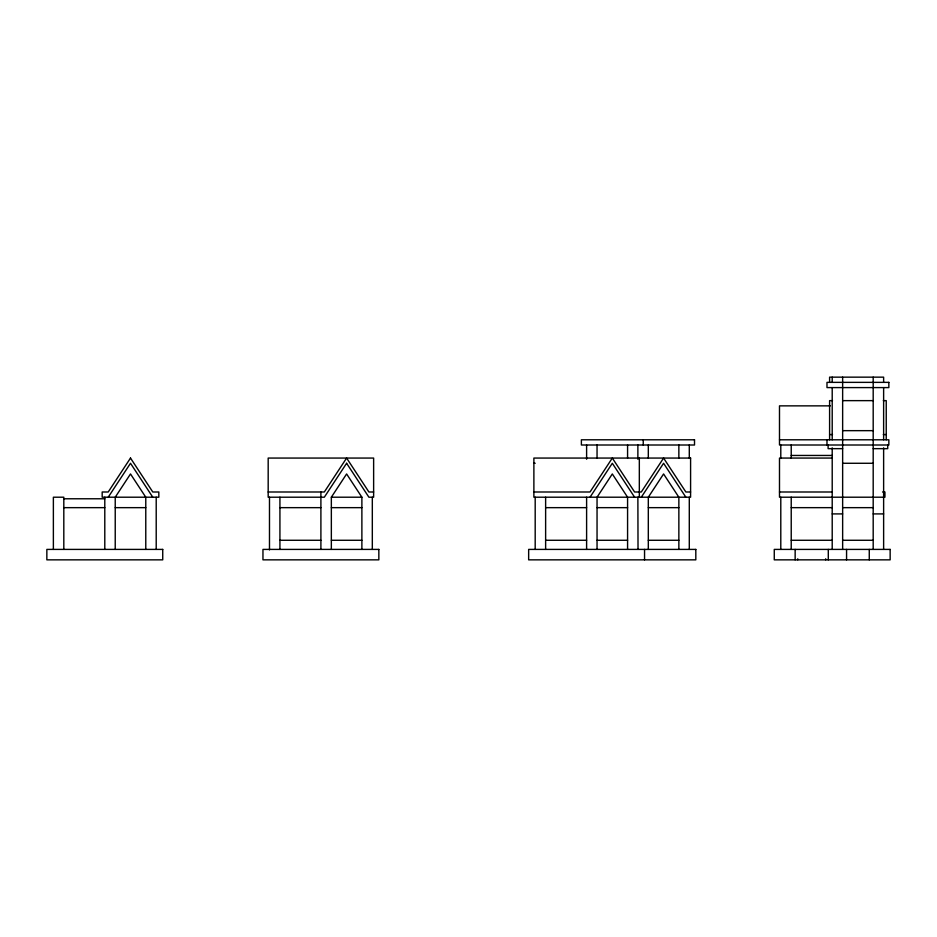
<?xml version="1.0" encoding="UTF-8"?>
<svg xmlns="http://www.w3.org/2000/svg" width="937" height="937" viewBox="0 0 937 937"><rect width="100%" height="100%" fill="white"/><g stroke="black" fill="none" stroke-linecap="round" stroke-linejoin="round"><path stroke-width="1.41" d="M108.224 497.207L130.501 463.276L152.778 497.207M331.347 549.41L331.347 497.207L346.608 473.958L361.881 497.207L361.881 549.41M590.029 497.207L612.318 463.276L634.595 497.207M641.306 497.207L663.583 463.276L685.861 497.207M832.501 400.638L829.596 400.638L829.596 439.793M842.644 400.638L873.19 400.638M883.333 400.638L886.238 400.638L886.238 439.793M830.323 405.862L779.49 405.862L779.49 445.005L888.85 445.005L888.85 439.793L779.49 439.793M842.644 430.657L873.19 430.657M829.596 434.569L832.501 434.569M883.333 434.569L886.238 434.569M842.644 448.659L828.109 448.659L828.109 445.005M873.19 448.659L887.726 448.659L887.726 445.005M791.226 455.452L832.208 455.452M832.208 458.064L779.49 458.064L779.49 497.207L884.926 497.207L884.926 491.995L882.56 491.995M533.879 463.276L535.191 463.276M842.644 463.276L873.19 463.276M268.181 491.995L324.331 491.995L346.608 458.064L368.897 491.995L373.629 491.995M533.879 491.995L590.029 491.995L612.318 458.064L634.595 491.995L641.306 491.995L663.583 458.064L685.861 491.995L690.592 491.995M779.49 491.995L832.208 491.995M331.347 497.207L361.881 497.207M63.81 498.777L104.792 498.777M63.81 507.655L104.792 507.655M115.228 507.655L145.774 507.655M279.929 507.655L320.899 507.655M331.347 507.655L361.881 507.655M545.627 507.655L586.609 507.655M597.045 507.655L627.579 507.655M648.31 507.655L678.856 507.655M791.226 507.655L832.208 507.655M842.644 507.655L873.19 507.655M832.208 513.909L842.644 513.909M873.19 513.909L883.626 513.909M279.929 540.274L320.899 540.274M331.347 540.274L361.881 540.274M545.627 540.274L586.609 540.274M597.045 540.274L627.579 540.274M648.31 540.274L678.856 540.274M791.226 540.274L832.208 540.274M842.644 540.274L873.19 540.274M883.626 382.366L883.626 377.154L829.596 377.154L829.596 382.366M883.626 387.59L883.626 439.793M883.626 447.863L883.626 549.41M873.19 377.154L873.19 549.41M869.267 549.41L869.267 559.846M846.568 549.41L846.568 559.846M842.644 377.154L842.644 549.41M832.208 377.154L832.208 382.366M832.208 387.59L832.208 439.793M832.208 447.863L832.208 549.41M828.296 549.41L828.296 559.846M826.984 439.793L826.984 445.005M825.684 558.803L825.684 559.846M797.75 558.803L797.75 559.846M795.15 549.41L795.15 559.846M791.226 445.005L791.226 458.334M791.226 497.207L791.226 549.41M780.79 445.005L780.79 458.334M780.79 497.207L780.79 549.41M689.292 445.005L689.292 458.064M689.292 497.207L689.292 549.41M678.856 445.005L678.856 458.076M678.856 549.41L678.856 497.207L663.583 473.958L648.31 497.207L648.31 549.41M648.31 445.005L648.31 458.076M644.551 549.41L644.551 559.846M643.239 439.793L643.239 445.005M639.327 458.064L639.327 497.207M637.874 445.005L637.874 459.247M637.874 497.207L638.027 549.41M627.579 445.005L627.579 458.076M627.579 549.41L627.579 497.207L612.318 473.958L597.045 497.207L597.045 549.41M597.045 445.005L597.045 458.076M586.609 445.005L586.609 459.247M586.609 497.207L586.609 549.41M545.627 497.207L545.627 549.41M535.191 497.207L535.191 549.41M372.317 497.207L372.317 549.41M320.899 491.995L320.899 549.41M279.929 497.207L279.929 549.41M269.481 497.207L269.481 549.902M156.21 497.207L156.21 549.41M145.774 549.41L145.774 497.207L130.501 473.958L115.228 497.207L115.228 549.41M104.792 497.207L104.792 549.41M63.81 549.41L63.81 497.207L53.374 497.207L53.374 549.41M130.501 458.064L108.224 491.995L102.18 491.995L102.18 497.207L158.821 497.207L158.821 491.995L152.778 491.995L130.501 458.064M346.608 463.276L324.331 497.207L268.181 497.207L268.181 458.064L373.629 458.064L373.629 497.207L368.897 497.207L346.608 463.276M888.85 382.366L826.984 382.366L826.984 387.59L888.85 387.59L888.85 382.366M694.516 439.793L581.385 439.793L581.385 445.005L694.516 445.005L694.516 439.793M690.592 458.064L533.879 458.064L533.879 497.207L690.592 497.207L690.592 458.064M162.733 549.41L46.85 549.41L46.85 559.846L162.733 559.846L162.733 549.41M378.841 549.41L262.957 549.41L262.957 559.846L378.841 559.846L378.841 549.41M695.816 549.41L528.655 549.41L528.655 559.846L695.816 559.846L695.816 549.41M890.15 549.41L774.267 549.41L774.267 559.846L890.15 559.846L890.15 549.41"/></g></svg>
